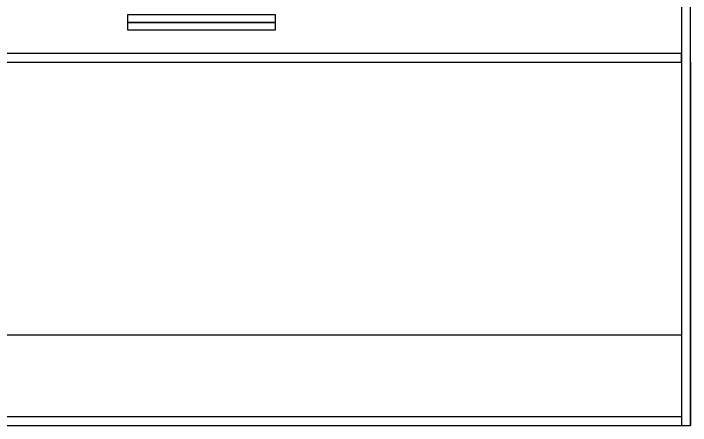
# Model space of a CAD drawing. Header units: inches. Extents: x 13 to 12015, y 11 to 4983.
# Drawn here: x 3349 to 4094, y 3334 to 3788 of the extents above; entities that cross this region are included whole.
import ezdxf

# ---------------------------------------------------------------- set-up
doc = ezdxf.new("R2010")
doc.units = ezdxf.units.IN
doc.header["$MEASUREMENT"] = 0

msp = doc.modelspace()

# ---------------------------------------------------------------- linework, layer by layer
for p, q in [((4083.83118, 4333.9176), (4083.83118, 3333.9176)), ((4093.83118, 3333.9176), (4093.83118, 4333.9176)), ((2683.83118, 3743.9176), (4083.83118, 3743.9176)), ((4083.83118, 3733.9176), (4083.83118, 3743.9176)), ((2683.83118, 3733.9176), (4083.83118, 3733.9176)), ((4093.83118, 3733.9176), (4093.83118, 3333.9176)), ((2683.83118, 3433.9176), (4083.83118, 3433.9176)), ((2683.83118, 3343.9176), (4083.83118, 3343.9176)), ((2683.83118, 3333.9176), (4083.83118, 3333.9176)), ((4083.83118, 3333.9176), (4093.83118, 3333.9176))]:
    msp.add_line(p, q)
msp.add_lwpolyline([(3474.74485, 3777.93848), (3637.39545, 3777.93848), (3637.39545, 3786.07101), (3474.74485, 3786.07101)], close=True)
at = {"color": 30, "true_color": 0xf8991e}
msp.add_lwpolyline([(3474.74485, 3769.80595), (3637.39545, 3769.80595), (3637.39545, 3777.93848), (3474.74485, 3777.93848)], close=True, dxfattribs=at)

doc.saveas('drawing.dxf')
